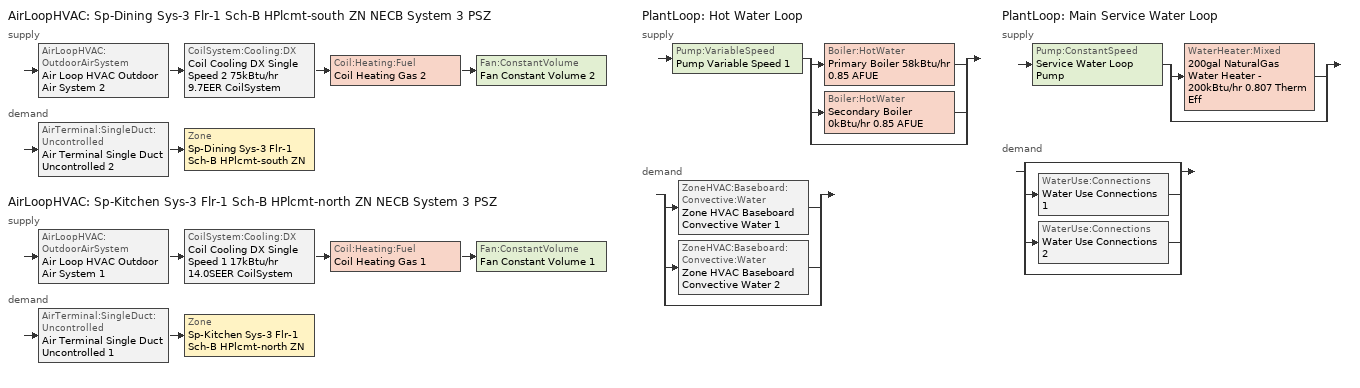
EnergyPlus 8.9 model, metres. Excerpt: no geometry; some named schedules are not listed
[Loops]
AirLoopHVAC 'Sp-Dining Sys-3 Flr-1 Sch-B HPlcmt-south ZN NECB System 3 PSZ'
 supply: AirLoopHVAC:OutdoorAirSystem 'Air Loop HVAC Outdoor Air System 2' > CoilSystem:Cooling:DX 'Coil Cooling DX Single Speed 2 75kBtu/hr 9.7EER CoilSystem' > Coil:Heating:Fuel 'Coil Heating Gas 2' > Fan:ConstantVolume 'Fan Constant Volume 2'
 demand: AirTerminal:SingleDuct:Uncontrolled 'Air Terminal Single Duct Uncontrolled 2' > Zone 'Sp-Dining Sys-3 Flr-1 Sch-B HPlcmt-south ZN'
AirLoopHVAC 'Sp-Kitchen Sys-3 Flr-1 Sch-B HPlcmt-north ZN NECB System 3 PSZ'
 supply: AirLoopHVAC:OutdoorAirSystem 'Air Loop HVAC Outdoor Air System 1' > CoilSystem:Cooling:DX 'Coil Cooling DX Single Speed 1 17kBtu/hr 14.0SEER CoilSystem' > Coil:Heating:Fuel 'Coil Heating Gas 1' > Fan:ConstantVolume 'Fan Constant Volume 1'
 demand: AirTerminal:SingleDuct:Uncontrolled 'Air Terminal Single Duct Uncontrolled 1' > Zone 'Sp-Kitchen Sys-3 Flr-1 Sch-B HPlcmt-north ZN'
PlantLoop 'Hot Water Loop'
 supply: Pump:VariableSpeed 'Pump Variable Speed 1' > split
  | Boiler:HotWater 'Primary Boiler 58kBtu/hr 0.85 AFUE'
  | Boiler:HotWater 'Secondary Boiler 0kBtu/hr 0.85 AFUE'
  | bypass
 demand: split
  | ZoneHVAC:Baseboard:Convective:Water 'Zone HVAC Baseboard Convective Water 1'
  | ZoneHVAC:Baseboard:Convective:Water 'Zone HVAC Baseboard Convective Water 2'
  | bypass
PlantLoop 'Main Service Water Loop'
 supply: Pump:ConstantSpeed 'Service Water Loop Pump' > split
  | WaterHeater:Mixed '200gal NaturalGas Water Heater - 200kBtu/hr 0.807 Therm Eff'
  | bypass
 demand: split
  | bypass
  | WaterUse:Connections 'Water Use Connections 1'
  | WaterUse:Connections 'Water Use Connections 2'
  | bypass
[ZoneControl:Thermostat] Control Object Type 1=ThermostatSetpoint:DualSetpoint
Name | Zone or ZoneList | Control Type Schedule | Control Name 1
Sp-Dining Sys-3 Flr-1 Sch-B HPlcmt-south ZN Thermostat | Sp-Dining Sys-3 Flr-1 Sch-B HPlcmt-south ZN | Sp-Dining Sys-3 Flr-1 Sch-B HPlcmt-south ZN Thermostat Schedule | Space Function Dining - family space Thermostat 2
Sp-Kitchen Sys-3 Flr-1 Sch-B HPlcmt-north ZN Thermostat | Sp-Kitchen Sys-3 Flr-1 Sch-B HPlcmt-north ZN | Sp-Kitchen Sys-3 Flr-1 Sch-B HPlcmt-north ZN Thermostat Schedule | Space Function Food preparation Thermostat 2
[ThermostatSetpoint:DualSetpoint] Heating Setpoint Temperature Schedule=NECB-B-Thermostat Setpoint-Heating; Cooling Setpoint Temperature Schedule=NECB-B-Thermostat Setpoint-Cooling
Space Function Dining - family space Thermostat 2; Space Function Food preparation Thermostat 2
[AirTerminal:SingleDuct:Uncontrolled] Availability Schedule=Always On Discrete; Maximum Air Flow Rate {m3/s}=AutoSize
Air Terminal Single Duct Uncontrolled 2; Air Terminal Single Duct Uncontrolled 1
[ZoneHVAC:Baseboard:Convective:Water] Availability Schedule=Always On Discrete; Heating Design Capacity Method=HeatingDesignCapacity; Heating Design Capacity {W}=Autosize; Heating Design Capacity Per Floor Area {W/m2}=0; Fraction of Autosized Heating Design Capacity=0.8; U-Factor Times Area Value {W/K}=Autosize; Maximum Water Flow Rate {m3/s}=Autosize; Convergence Tolerance=0.001
Zone HVAC Baseboard Convective Water 2; Zone HVAC Baseboard Convective Water 1
[Zone equipment]
Sp-Dining Sys-3 Flr-1 Sch-B HPlcmt-south ZN: Air Terminal Single Duct Uncontrolled 2, Zone HVAC Baseboard Convective Water 2
Sp-Kitchen Sys-3 Flr-1 Sch-B HPlcmt-north ZN: Air Terminal Single Duct Uncontrolled 1, Zone HVAC Baseboard Convective Water 1
[Sizing:Zone] Zone Cooling Design Supply Air Temperature Input Method=SupplyAirTemperature; Zone Cooling Design Supply Air Temperature {C}=13; Zone Cooling Design Supply Air Temperature Difference {deltaC}=11.11; Zone Heating Design Supply Air Temperature Input Method=SupplyAirTemperature; Zone Heating Design Supply Air Temperature {C}=43; Zone Heating Design Supply Air Temperature Difference {deltaC}=11.11; Zone Cooling Design Supply Air Humidity Ratio {kgWater/kgDryAir}=0.0085; Zone Heating Design Supply Air Humidity Ratio {kgWater/kgDryAir}=0.008; Zone Heating Sizing Factor=1.3; Zone Cooling Sizing Factor=1.1; Cooling Design Air Flow Method=DesignDay; Cooling Design Air Flow Rate {m3/s}=0; Cooling Minimum Air Flow per Zone Floor Area {m3/s-m2}=0.000762; Cooling Minimum Air Flow {m3/s}=0; Cooling Minimum Air Flow Fraction=0; Heating Design Air Flow Method=DesignDay; Heating Design Air Flow Rate {m3/s}=0; Heating Maximum Air Flow per Zone Floor Area {m3/s-m2}=0.002032; Heating Maximum Air Flow {m3/s}=0.141576; Heating Maximum Air Flow Fraction=0.3; Account for Dedicated Outdoor Air System=No
Name | Design Specification Outdoor Air Object | Design Specification Zone Air Distribution Object
Sp-Dining Sys-3 Flr-1 Sch-B HPlcmt-south ZN | Space Function Dining - family space Ventilation | Sp-Dining Sys-3 Flr-1 Sch-B HPlcmt-south ZN Design Spec Zone Air Dist
Sp-Kitchen Sys-3 Flr-1 Sch-B HPlcmt-north ZN | Space Function Food preparation Ventilation | Sp-Kitchen Sys-3 Flr-1 Sch-B HPlcmt-north ZN Design Spec Zone Air Dist
[DesignSpecification:ZoneAirDistribution] Zone Air Distribution Effectiveness in Cooling Mode=1; Zone Air Distribution Effectiveness in Heating Mode=1
Sp-Dining Sys-3 Flr-1 Sch-B HPlcmt-south ZN Design Spec Zone Air Dist; Sp-Kitchen Sys-3 Flr-1 Sch-B HPlcmt-north ZN Design Spec Zone Air Dist
[Controller:MechanicalVentilation] Demand Controlled Ventilation=No; System Outdoor Air Method=ZoneSum
Name | Availability Schedule | Zone Name 1 | Design Specification Outdoor Air Object Name 1 | Design Specification Zone Air Distribution Object Name 1
Controller Mechanical Ventilation 2 | Sp-Dining Sys-3 Flr-1 Sch-B HPlcmt-south ZN NECB System 3 PSZ Occ Sch | Sp-Dining Sys-3 Flr-1 Sch-B HPlcmt-south ZN | Space Function Dining - family space Ventilation | Sp-Dining Sys-3 Flr-1 Sch-B HPlcmt-south ZN Design Spec Zone Air Dist
Controller Mechanical Ventilation 1 | Always On Discrete | Sp-Kitchen Sys-3 Flr-1 Sch-B HPlcmt-north ZN | Space Function Food preparation Ventilation | Sp-Kitchen Sys-3 Flr-1 Sch-B HPlcmt-north ZN Design Spec Zone Air Dist
[DesignSpecification:OutdoorAir] Outdoor Air Method=Sum; Outdoor Air Flow per Person {m3/s-person}=0; Outdoor Air Flow per Zone {m3/s}=0; Outdoor Air Flow Air Changes per Hour {1/hr}=0
Name | Outdoor Air Flow per Zone Floor Area {m3/s-m2}
Space Function Dining - family space Ventilation | 0.0035814
Space Function Food preparation Ventilation | 0.0013716
[AirLoopHVAC] Design Supply Air Flow Rate {m3/s}=AutoSize
Sp-Dining Sys-3 Flr-1 Sch-B HPlcmt-south ZN NECB System 3 PSZ; Sp-Kitchen Sys-3 Flr-1 Sch-B HPlcmt-north ZN NECB System 3 PSZ
[Sizing:System] Type of Load to Size On=Sensible; Design Outdoor Air Flow Rate {m3/s}=Autosize; Central Heating Maximum System Air Flow Ratio=1; Preheat Design Temperature {C}=7; Preheat Design Humidity Ratio {kgWater/kgDryAir}=0.008; Precool Design Temperature {C}=13; Precool Design Humidity Ratio {kgWater/kgDryAir}=0.008; Central Cooling Design Supply Air Temperature {C}=13; Central Heating Design Supply Air Temperature {C}=43; Type of Zone Sum to Use=NonCoincident; 100% Outdoor Air in Cooling=No; 100% Outdoor Air in Heating=No; Central Cooling Design Supply Air Humidity Ratio {kgWater/kgDryAir}=0.0085; Central Heating Design Supply Air Humidity Ratio {kgWater/kgDryAir}=0.008; Cooling Supply Air Flow Rate Method=DesignDay; Cooling Supply Air Flow Rate {m3/s}=0; Cooling Supply Air Flow Rate Per Floor Area {m3/s-m2}=0.00996765; Cooling Fraction of Autosized Cooling Supply Air Flow Rate=1; Cooling Supply Air Flow Rate Per Unit Cooling Capacity {m3/s-W}=3.94755e-05; Heating Supply Air Flow Rate Method=DesignDay; Heating Supply Air Flow Rate {m3/s}=0; Heating Supply Air Flow Rate Per Floor Area {m3/s-m2}=0.00996765; Heating Fraction of Autosized Heating Supply Air Flow Rate=1; Heating Fraction of Autosized Cooling Supply Air Flow Rate=1; Heating Supply Air Flow Rate Per Unit Heating Capacity {m3/s-W}=3.15882e-05; System Outdoor Air Method=ZoneSum; Zone Maximum Outdoor Air Fraction=1; Cooling Design Capacity Method=CoolingDesignCapacity; Cooling Design Capacity {W}=Autosize; Cooling Design Capacity Per Floor Area {W/m2}=234.7; Fraction of Autosized Cooling Design Capacity=1; Heating Design Capacity Method=HeatingDesignCapacity; Heating Design Capacity {W}=Autosize; Heating Design Capacity Per Floor Area {W/m2}=157; Fraction of Autosized Heating Design Capacity=1; Central Cooling Capacity Control Method=OnOff
Sp-Dining Sys-3 Flr-1 Sch-B HPlcmt-south ZN NECB System 3 PSZ; Sp-Kitchen Sys-3 Flr-1 Sch-B HPlcmt-north ZN NECB System 3 PSZ
[Controller:OutdoorAir] Minimum Outdoor Air Flow Rate {m3/s}=0; Maximum Outdoor Air Flow Rate {m3/s}=Autosize; Economizer Control Action Type=ModulateFlow; Lockout Type=NoLockout; Minimum Limit Type=FixedMinimum; High Humidity Control=No; Control High Indoor Humidity Based on Outdoor Humidity Ratio=Yes; Heat Recovery Bypass Control Type=BypassWhenWithinEconomizerLimits
Name | Economizer Control Type | Minimum Outdoor Air Schedule | Mechanical Ventilation Controller | Economizer Maximum Limit Dry-Bulb Temperature {C} | Economizer Maximum Limit Enthalpy {J/kg} | Economizer Minimum Limit Dry-Bulb Temperature {C}
Controller Outdoor Air 2 | DifferentialEnthalpy | Sp-Dining Sys-3 Flr-1 Sch-B HPlcmt-south ZN NECB System 3 PSZ Occ Sch | Controller Mechanical Ventilation 2
Controller Outdoor Air 1 | NoEconomizer | Always On Discrete | Controller Mechanical Ventilation 1 | 28 | 64000 | -100
[SetpointManager:MixedAir] Control Variable=Temperature
Node 38 OS Default SPM; Node 37 OS Default SPM; Node 36 OS Default SPM; Node 26 OS Default SPM; Node 25 OS Default SPM; Node 24 OS Default SPM
[CoilSystem:Cooling:DX] Availability Schedule=Always On Discrete
Name | Cooling Coil
Coil Cooling DX Single Speed 2 75kBtu/hr 9.7EER CoilSystem | Coil Cooling DX Single Speed 2 75kBtu/hr 9.7EER
Coil Cooling DX Single Speed 1 17kBtu/hr 14.0SEER CoilSystem | Coil Cooling DX Single Speed 1 17kBtu/hr 14.0SEER
[Coil:Cooling:DX:SingleSpeed] Availability Schedule=Always On Discrete; Gross Rated Total Cooling Capacity {W}=Autosize; Gross Rated Sensible Heat Ratio=Autosize; Rated Air Flow Rate {m3/s}=Autosize; Rated Evaporator Fan Power Per Volume Flow Rate {W/(m3/s)}=773.3; Total Cooling Capacity Function of Temperature Curve=DXCOOL-NECB2011-REF-CAPFT; Total Cooling Capacity Function of Flow Fraction Curve=DXCOOL-NECB2011-REF-CAPFFLOW; Energy Input Ratio Function of Temperature Curve=DXCOOL-NECB2011-REF-COOLEIRFT; Energy Input Ratio Function of Flow Fraction Curve=DXCOOL-NECB2011-REF-COOLEIRFFLOW; Part Load Fraction Correlation Curve=DXCOOL-NECB2011-REF-COOLPLFFPLR; Condenser Type=AirCooled; Evaporative Condenser Effectiveness=0; Evaporative Condenser Air Flow Rate {m3/s}=Autosize; Evaporative Condenser Pump Rated Power Consumption {W}=Autosize; Crankcase Heater Capacity {W}=0; Maximum Outdoor Dry-Bulb Temperature for Crankcase Heater Operation {C}=0; Basin Heater Capacity {W/K}=0; Basin Heater Setpoint Temperature {C}=10
Name | Gross Rated Cooling COP {W/W}
Coil Cooling DX Single Speed 2 75kBtu/hr 9.7EER | 3.33579
Coil Cooling DX Single Speed 1 17kBtu/hr 14.0SEER | 3.8248
[Coil:Heating:Fuel] Availability Schedule=Always On Discrete; Fuel Type=NaturalGas; Burner Efficiency=0.8; Nominal Capacity {W}=AutoSize; Parasitic Electric Load {W}=0; Parasitic Fuel Load {W}=0
Coil Heating Gas 2; Coil Heating Gas 1
[Fan:ConstantVolume] Fan Total Efficiency=0.39975; Pressure Rise {Pa}=640; Maximum Flow Rate {m3/s}=AutoSize; Motor Efficiency=0.615; Motor In Airstream Fraction=1
Name | Availability Schedule
Fan Constant Volume 2 | Sp-Dining Sys-3 Flr-1 Sch-B HPlcmt-south ZN NECB System 3 PSZ Occ Sch
Fan Constant Volume 1 | Always On Discrete
[SetpointManager:SingleZone:Reheat] Control Variable=Temperature; Minimum Supply Air Temperature {C}=13; Maximum Supply Air Temperature {C}=43
Name | Control Zone
Setpoint Manager Single Zone Reheat 2 | Sp-Dining Sys-3 Flr-1 Sch-B HPlcmt-south ZN
Setpoint Manager Single Zone Reheat 1 | Sp-Kitchen Sys-3 Flr-1 Sch-B HPlcmt-north ZN
[PlantLoop] Fluid Type=Water; Maximum Loop Flow Rate {m3/s}=Autosize; Minimum Loop Flow Rate {m3/s}=0; Plant Loop Volume {m3}=Autocalculate; Load Distribution Scheme=Optimal; Plant Loop Demand Calculation Scheme=SingleSetpoint
Name | Plant Equipment Operation Scheme | Maximum Loop Temperature {C} | Minimum Loop Temperature {C}
Hot Water Loop | Hot Water Loop Operation Schemes | 100 | 0
Main Service Water Loop | Main Service Water Loop Operation Schemes | 60 | 10
[Sizing:Plant] Loop Type=Heating; Sizing Option=NonCoincident; Zone Timesteps in Averaging Window=1; Coincident Sizing Factor Mode=None
Name | Design Loop Exit Temperature {C} | Loop Design Temperature Difference {deltaC}
Hot Water Loop | 82 | 16
Main Service Water Loop | 60 | 5
[Pump:VariableSpeed]
Pump Variable Speed 1: Design Maximum Flow Rate {m3/s}=Autosize; Design Pump Head {Pa}=179352; Design Power Consumption {W}=Autosize; Motor Efficiency=0.7; Fraction of Motor Inefficiencies to Fluid Stream=0; Coefficient 1 of the Part Load Performance Curve=0; Coefficient 2 of the Part Load Performance Curve=1; Coefficient 3 of the Part Load Performance Curve=0; Coefficient 4 of the Part Load Performance Curve=0; Design Minimum Flow Rate {m3/s}=0; Pump Control Type=Intermittent; Skin Loss Radiative Fraction=0.5; Design Power Sizing Method=PowerPerFlowPerPressure; Design Electric Power per Unit Flow Rate {W/(m3/s)}=348701.1; Design Shaft Power per Unit Flow Rate per Unit Head=1.28205; Design Minimum Flow Rate Fraction=0
[Boiler:HotWater] Fuel Type=NaturalGas; Nominal Thermal Efficiency=0.85; Design Water Outlet Temperature {C}=82; Design Water Flow Rate {m3/s}=Autosize; Minimum Part Load Ratio=0; Maximum Part Load Ratio=1; Optimum Part Load Ratio=1; Water Outlet Upper Temperature Limit {C}=99; Boiler Flow Mode=ConstantFlow; Parasitic Electric Load {W}=0; Sizing Factor=1
Name | Nominal Capacity {W}
Primary Boiler 58kBtu/hr 0.85 AFUE | 16999.6
Secondary Boiler 0kBtu/hr 0.85 AFUE | 0.001
[SetpointManager:OutdoorAirReset]
Setpoint Manager Outdoor Air Reset 1: Control Variable=Temperature; Setpoint at Outdoor Low Temperature {C}=82; Outdoor Low Temperature {C}=-16; Setpoint at Outdoor High Temperature {C}=60; Outdoor High Temperature {C}=0
[PlantEquipmentOperationSchemes] Control Scheme Object Type 1=PlantEquipmentOperation:HeatingLoad; Control Scheme Schedule Name 1=Always On Discrete
Name | Control Scheme Name 1
Hot Water Loop Operation Schemes | Hot Water Loop Heating Operation Scheme
Main Service Water Loop Operation Schemes | Main Service Water Loop Heating Operation Scheme
[PlantEquipmentOperation:HeatingLoad] Load Range Lower Limit 1 {W}=0; Load Range Upper Limit 1 {W}=1000000000
Name | Range Equipment List Name 1
Hot Water Loop Heating Operation Scheme | Hot Water Loop Heating Equipment List
Main Service Water Loop Heating Operation Scheme | Main Service Water Loop Heating Equipment List
[PlantEquipmentList]
Hot Water Loop Heating Equipment List: Boiler:HotWater, Primary Boiler 58kBtu/hr 0.85 AFUE, Boiler:HotWater, Secondary Boiler 0kBtu/hr 0.85 AFUE
Main Service Water Loop Heating Equipment List: WaterHeater:Mixed, 200gal NaturalGas Water Heater - 200kBtu/hr 0.807 Therm Eff
[Pump:ConstantSpeed]
Service Water Loop Pump: Design Flow Rate {m3/s}=Autosize; Design Pump Head {Pa}=29891; Design Power Consumption {W}=Autosize; Motor Efficiency=0.7; Fraction of Motor Inefficiencies to Fluid Stream=0; Pump Control Type=Intermittent; Design Power Sizing Method=PowerPerFlowPerPressure; Design Electric Power per Unit Flow Rate {W/(m3/s)}=348701.1; Design Shaft Power per Unit Flow Rate per Unit Head=1.28205
[WaterHeater:Mixed]
200gal NaturalGas Water Heater - 200kBtu/hr 0.807 Therm Eff: Tank Volume {m3}=0.757082; Setpoint Temperature Schedule=Service Water Loop Temp - 140F; Deadband Temperature Difference {deltaC}=2; Maximum Temperature Limit {C}=82.2222; Heater Control Type=Cycle; Heater Maximum Capacity {W}=58614.2; Heater Ignition Minimum Flow Rate {m3/s}=0; Heater Ignition Delay {s}=0; Heater Fuel Type=NaturalGas; Heater Thermal Efficiency=0.807223; Part Load Factor Curve=SWH-EFFFPLR-NECB2011; Off Cycle Parasitic Fuel Consumption Rate {W}=20; Off Cycle Parasitic Fuel Type=NaturalGas; Off Cycle Parasitic Heat Fraction to Tank=0.8; On Cycle Parasitic Fuel Consumption Rate {W}=0; On Cycle Parasitic Fuel Type=NaturalGas; On Cycle Parasitic Heat Fraction to Tank=0; Ambient Temperature Indicator=Schedule; Ambient Temperature Schedule=Water Heater Ambient Temp Schedule - 70F; Off Cycle Loss Coefficient to Ambient Temperature {W/K}=10.886; Off Cycle Loss Fraction to Zone=1; On Cycle Loss Coefficient to Ambient Temperature {W/K}=10.886; On Cycle Loss Fraction to Zone=1; Use Side Effectiveness=1; Source Side Effectiveness=1; Use Side Design Flow Rate {m3/s}=Autosize; Source Side Design Flow Rate {m3/s}=Autosize; Indirect Water Heating Recovery Time {hr}=1.5; Source Side Flow Control Mode=IndirectHeatPrimarySetpoint
[SetpointManager:Scheduled]
Service hot water setpoint manager: Control Variable=Temperature; Schedule=Service Water Loop Temp - 140F
[WaterUse:Connections]
Name | Water Use Equipment Name 1
Water Use Connections 1 | Dining Service Water Use 0.38gal/min
Water Use Connections 2 | Kitchen Service Water Use 0.07gal/min
[WaterUse:Equipment] Flow Rate Fraction Schedule=NECB-B-Service Water Heating
Name | Peak Flow Rate {m3/s} | Target Temperature Schedule | Zone | Sensible Fraction Schedule | Latent Fraction Schedule
Dining Service Water Use 0.38gal/min | 2.39515e-05 | Schedule Ruleset 5 | Sp-Dining Sys-3 Flr-1 Sch-B HPlcmt-south ZN | Schedule Ruleset 3 | Schedule Ruleset 4
Kitchen Service Water Use 0.07gal/min | 4.49574e-06 | Schedule Ruleset 8 | Sp-Kitchen Sys-3 Flr-1 Sch-B HPlcmt-north ZN | Schedule Ruleset 6 | Schedule Ruleset 7
[Schedule:Compact]
Sp-Dining Sys-3 Flr-1 Sch-B HPlcmt-south ZN Thermostat Schedule; Sp-Kitchen Sys-3 Flr-1 Sch-B HPlcmt-north ZN Thermostat Schedule: Through: 12/31, For: AllDays, Until: 24:00, 4
[Schedule:Week:Daily]
Schedule:Week:Daily {c4b7ea7a-c215-4092-99de-6c5bb3dbd1b6}: Sp-Dining Sys-3 Flr-1 Sch-B HPlcmt-south ZN NECB System 3 PSZ Occ Sch Sunday, Sp-Dining Sys-3 Flr-1 Sch-B HPlcmt-south ZN NECB System 3 PSZ Occ Sch Monday, Sp-Dining Sys-3 Flr-1 Sch-B HPlcmt-south ZN NECB System 3 PSZ Occ Sch Tuesday, Sp-Dining Sys-3 Flr-1 Sch-B HPlcmt-south ZN NECB System 3 PSZ Occ Sch Wednesday, Sp-Dining Sys-3 Flr-1 Sch-B HPlcmt-south ZN NECB System 3 PSZ Occ Sch Thursday, Sp-Dining Sys-3 Flr-1 Sch-B HPlcmt-south ZN NECB System 3 PSZ Occ Sch Friday, Sp-Dining Sys-3 Flr-1 Sch-B HPlcmt-south ZN NECB System 3 PSZ Occ Sch Saturday, Sp-Dining Sys-3 Flr-1 Sch-B HPlcmt-south ZN NECB System 3 PSZ Occ Sch Default, Sp-Dining Sys-3 Flr-1 Sch-B HPlcmt-south ZN NECB System 3 PSZ Occ Sch Summer Design Day, Sp-Dining Sys-3 Flr-1 Sch-B HPlcmt-south ZN NECB System 3 PSZ Occ Sch Winter Design Day, Sp-Dining Sys-3 Flr-1 Sch-B HPlcmt-south ZN NECB System 3 PSZ Occ Sch Default, Sp-Dining Sys-3 Flr-1 Sch-B HPlcmt-south ZN NECB System 3 PSZ Occ Sch Default
Schedule:Week:Daily {f6d61590-0f13-4484-a1ed-a22536877d45}: NECB-B-Service Water Heating Sun|Hol Day, NECB-B-Service Water Heating Default|Wkdy Day, NECB-B-Service Water Heating Default|Wkdy Day, NECB-B-Service Water Heating Default|Wkdy Day, NECB-B-Service Water Heating Default|Wkdy Day, NECB-B-Service Water Heating Default|Wkdy Day, NECB-B-Service Water Heating Sat Day, NECB-B-Service Water Heating Default, NECB-B-Service Water Heating Default, NECB-B-Service Water Heating Default, NECB-B-Service Water Heating Default, NECB-B-Service Water Heating Default
Schedule:Week:Daily {15c86b6a-dd5a-424b-8ffa-dd95851f6ef8}: Schedule Day 5, Schedule Day 5, Schedule Day 5, Schedule Day 5, Schedule Day 5, Schedule Day 5, Schedule Day 5, Schedule Day 5, Schedule Day 5, Schedule Day 5, Schedule Day 5, Schedule Day 5
Schedule:Week:Daily {571d3f10-68b1-4ed3-9c65-7f956b34cbe0}: Schedule Day 6, Schedule Day 6, Schedule Day 6, Schedule Day 6, Schedule Day 6, Schedule Day 6, Schedule Day 6, Schedule Day 6, Schedule Day 6, Schedule Day 6, Schedule Day 6, Schedule Day 6
Schedule:Week:Daily {bb798db7-9e65-4e57-b707-32ff3f18d4f3}: Schedule Day 7, Schedule Day 7, Schedule Day 7, Schedule Day 7, Schedule Day 7, Schedule Day 7, Schedule Day 7, Schedule Day 7, Schedule Day 7, Schedule Day 7, Schedule Day 7, Schedule Day 7
Schedule:Week:Daily {13b82582-a252-4d39-bf5e-f7d911088569}: Schedule Day 8, Schedule Day 8, Schedule Day 8, Schedule Day 8, Schedule Day 8, Schedule Day 8, Schedule Day 8, Schedule Day 8, Schedule Day 8, Schedule Day 8, Schedule Day 8, Schedule Day 8
Schedule:Week:Daily {d383bf71-17f8-466b-be1c-c15792326148}: Schedule Day 10, Schedule Day 10, Schedule Day 10, Schedule Day 10, Schedule Day 10, Schedule Day 10, Schedule Day 10, Schedule Day 10, Schedule Day 10, Schedule Day 10, Schedule Day 10, Schedule Day 10
Schedule:Week:Daily {4ae31797-7c81-42d3-b33a-e9d86518aebf}: Service Water Loop Temp - 140F Default, Service Water Loop Temp - 140F Default, Service Water Loop Temp - 140F Default, Service Water Loop Temp - 140F Default, Service Water Loop Temp - 140F Default, Service Water Loop Temp - 140F Default, Service Water Loop Temp - 140F Default, Service Water Loop Temp - 140F Default, Service Water Loop Temp - 140F Default, Service Water Loop Temp - 140F Default, Service Water Loop Temp - 140F Default, Service Water Loop Temp - 140F Default
Schedule:Week:Daily {bb3c32b0-ac68-4bb8-9dc9-45bf01e7808c}: Water Heater Ambient Temp Schedule - 70F Default, Water Heater Ambient Temp Schedule - 70F Default, Water Heater Ambient Temp Schedule - 70F Default, Water Heater Ambient Temp Schedule - 70F Default, Water Heater Ambient Temp Schedule - 70F Default, Water Heater Ambient Temp Schedule - 70F Default, Water Heater Ambient Temp Schedule - 70F Default, Water Heater Ambient Temp Schedule - 70F Default, Water Heater Ambient Temp Schedule - 70F Default, Water Heater Ambient Temp Schedule - 70F Default, Water Heater Ambient Temp Schedule - 70F Default, Water Heater Ambient Temp Schedule - 70F Default
[Schedule:Year]
NECB-B-Thermostat Setpoint-Heating: Schedule:Week:Daily {938f307b-f115-4d5c-8109-a827b5e23d75}, 1, 1, 12, 31
NECB-B-Thermostat Setpoint-Cooling: Schedule:Week:Daily {498d059a-2182-4f15-928e-ec2afc3df730}, 1, 1, 12, 31
Sp-Dining Sys-3 Flr-1 Sch-B HPlcmt-south ZN NECB System 3 PSZ Occ Sch: Schedule:Week:Daily {c4b7ea7a-c215-4092-99de-6c5bb3dbd1b6}, 1, 1, 12, 31
NECB-B-Service Water Heating: Schedule:Week:Daily {f6d61590-0f13-4484-a1ed-a22536877d45}, 1, 1, 12, 31
Schedule Ruleset 3: Schedule:Week:Daily {15c86b6a-dd5a-424b-8ffa-dd95851f6ef8}, 1, 1, 12, 31
Schedule Ruleset 4: Schedule:Week:Daily {571d3f10-68b1-4ed3-9c65-7f956b34cbe0}, 1, 1, 12, 31
Schedule Ruleset 5: Schedule:Week:Daily {bb798db7-9e65-4e57-b707-32ff3f18d4f3}, 1, 1, 12, 31
Schedule Ruleset 6: Schedule:Week:Daily {13b82582-a252-4d39-bf5e-f7d911088569}, 1, 1, 12, 31
Schedule Ruleset 7: Schedule:Week:Daily {3551c76a-4f88-4876-ae9a-54dc76144373}, 1, 1, 12, 31
Schedule Ruleset 8: Schedule:Week:Daily {d383bf71-17f8-466b-be1c-c15792326148}, 1, 1, 12, 31
Service Water Loop Temp - 140F: Schedule:Week:Daily {4ae31797-7c81-42d3-b33a-e9d86518aebf}, 1, 1, 12, 31
Water Heater Ambient Temp Schedule - 70F: Schedule:Week:Daily {bb3c32b0-ac68-4bb8-9dc9-45bf01e7808c}, 1, 1, 12, 31
[Schedule:Constant]
Always On Discrete: Hourly Value=1
[Curve:Biquadratic] Minimum Value of x {BasedOnField A2}=13; Maximum Value of x {BasedOnField A2}=24; Minimum Value of y {BasedOnField A3}=24; Maximum Value of y {BasedOnField A3}=46
Name | Coefficient1 Constant | Coefficient2 x | Coefficient3 x**2 | Coefficient4 y | Coefficient5 y**2 | Coefficient6 x*y
DXCOOL-NECB2011-REF-CAPFT | 0.867905 | 0.0142459 | 0.00055436 | -0.0075575 | 3.3e-05 | -0.0001918
DXCOOL-NECB2011-REF-COOLEIRFT | 0.116936 | 0.0284933 | -0.0004112 | 0.0214108 | 0.00016103 | -0.0006791
[Curve:Quadratic] Coefficient1 Constant=1; Coefficient2 x=0; Coefficient3 x**2=0; Minimum Value of x {BasedOnField A2}=0; Maximum Value of x {BasedOnField A2}=1
DXCOOL-NECB2011-REF-CAPFFLOW; DXCOOL-NECB2011-REF-COOLEIRFFLOW
[Curve:Cubic] Maximum Value of x {BasedOnField A2}=1
Name | Coefficient1 Constant | Coefficient2 x | Coefficient3 x**2 | Coefficient4 x**3 | Minimum Value of x {BasedOnField A2}
DXCOOL-NECB2011-REF-COOLPLFFPLR | 0.0277 | 4.9151 | -8.184 | 4.2702 | 0.7
SWH-EFFFPLR-NECB2011 | 0.7576 | 1.0071 | -1.4443 | 0.6844 | 0
